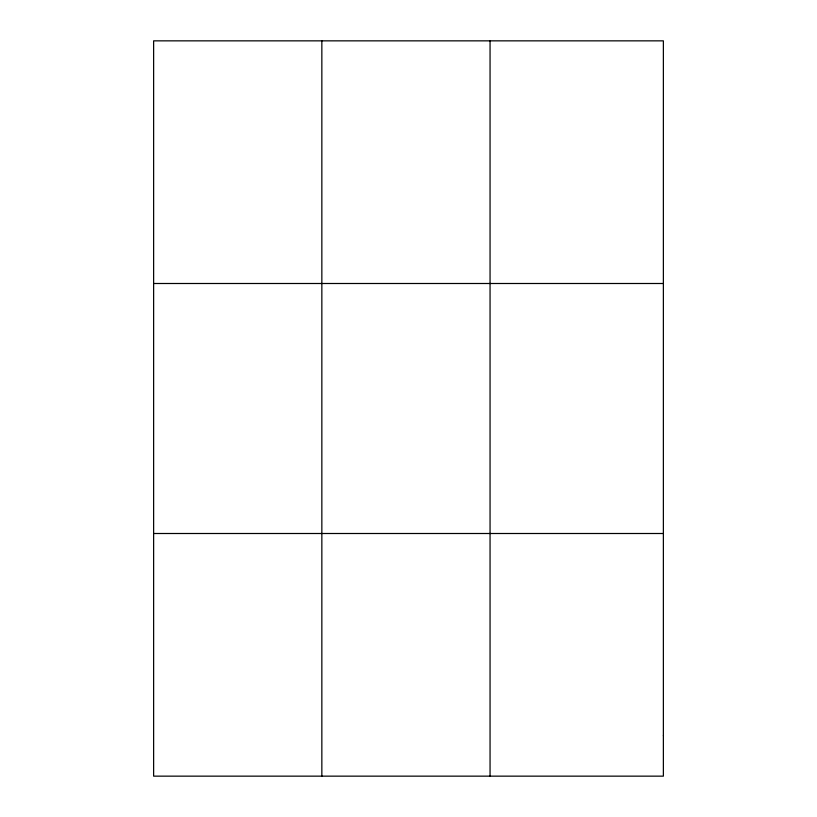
<?xml version="1.0" encoding="UTF-8"?>
<svg xmlns="http://www.w3.org/2000/svg" width="817" height="817" viewBox="0 0 817 817"><rect width="100%" height="100%" fill="white"/><g stroke="black" fill="none" stroke-linecap="round" stroke-linejoin="round"><path stroke-width="1.23" d="M321.847 776.15L321.847 40.85M490.057 776.15L490.057 40.85M153.627 283.499L663.373 283.499M153.627 533.501L663.373 533.501M663.373 735.708L663.373 776.15L153.627 776.15L153.627 40.85L663.373 40.85L663.373 735.708"/></g></svg>
